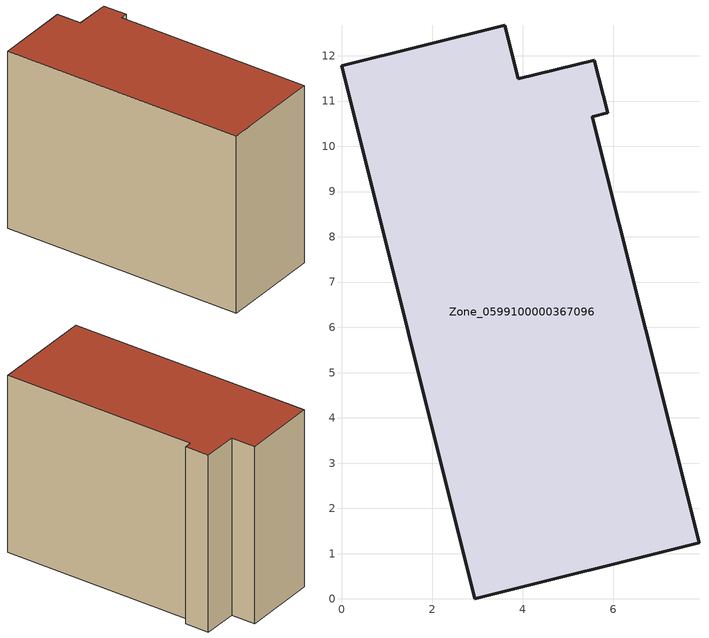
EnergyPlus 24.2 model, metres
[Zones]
Zone_0599100000367096
 floor ground (C_G): 3.91,11.5 5.59,11.9 5.88,10.74 5.54,10.66 7.9,1.24 2.94,0 0,11.78 3.61,12.68 z0
 wall outside (C_F): 2.94,0 7.9,1.24 5.54,10.66 5.88,10.74 5.59,11.9 3.91,11.5 3.61,12.68 0,11.78 2.94,0 z0:9
 roof outside (C_R): 5.59,11.9 3.91,11.5 3.61,12.68 0,11.78 2.94,0 7.9,1.24 5.54,10.66 5.88,10.74 z9
[BUILDING]
Pand.0599100000367096: North Axis=0; Terrain=City; Loads Convergence Tolerance Value=0.04; Temperature Convergence Tolerance Value=0.4; Solar Distribution=FullExterior; Maximum Number of Warmup Days=25; Minimum Number of Warmup Days=1
[Site:Location]
Rotterdam.The.Hague.AP_ZH_NLD Design_Conditions: Latitude=51.96; Longitude=4.45; Time Zone=1; Elevation=-4.5
[SITE:GROUNDTEMPERATURE:BUILDINGSURFACE]
18, 18, 18, 18, 18, 18, 18, 18, 18, 18, 18, 18
[MATERIAL] Thermal Absorptance=0.9; Solar Absorptance=0.7; Visible Absorptance=0.7
Name | Roughness | Thickness | Conductivity | Density | Specific Heat
G.TI.1992-2005 | MediumSmooth | 0.15 | 0.06 | 540 | 1210
F.TI.1992-2005 | Rough | 0.3 | 0.12 | 1920 | 840
R.TI.1992-2005 | MediumRough | 0.2 | 0.08 | 1500 | 1000
[CONSTRUCTION]
C_G: G.TI.1992-2005
C_F: F.TI.1992-2005
C_R: R.TI.1992-2005
[ZONE]
Zone_0599100000367096: Type=1; Multiplier=1; Ceiling Height=Autocalculate; Volume=Autocalculate; Floor Area=autocalculate; Part of Total Floor Area=Yes
[ZONEINFILTRATION:DESIGNFLOWRATE]
Infil_Zone_0599100000367096: Zone or ZoneList or Space or SpaceList=Zone_0599100000367096; Schedule=AlwaysOn; Design Flow Rate Calculation Method=Flow/Area; Flow Rate per Floor Area=0.0015; Constant Term Coefficient=1; Temperature Term Coefficient=0; Velocity Term Coefficient=0; Velocity Squared Term Coefficient=0
[HVACTEMPLATE:ZONE:IDEALLOADSAIRSYSTEM]
Zone_0599100000367096: Maximum Heating Supply Air Temperature=50; Minimum Cooling Supply Air Temperature=13; Maximum Heating Supply Air Humidity Ratio=0.0156; Minimum Cooling Supply Air Humidity Ratio=0.0077; Heating Limit=NoLimit; Cooling Limit=NoLimit; Dehumidification Control Type=ConstantSensibleHeatRatio; Cooling Sensible Heat Ratio=0.7; Dehumidification Setpoint=60; Humidification Control Type=None; Humidification Setpoint=30; Outdoor Air Method=None; Outdoor Air Flow Rate per Person=0.00944; Outdoor Air Flow Rate per Zone Floor Area=0; Outdoor Air Flow Rate per Zone=0; Demand Controlled Ventilation Type=None; Outdoor Air Economizer Type=NoEconomizer; Heat Recovery Type=None; Sensible Heat Recovery Effectiveness=0.7; Latent Heat Recovery Effectiveness=0.65
[ZONECONTROL:THERMOSTAT]
ThermostatControl_Zone_0599100000367096: Zone or ZoneList=Zone_0599100000367096; Control Type Schedule=DualSetpointControlType; Control 1=Thermostat_Zone_0599100000367096; Temperature Difference Between Cutout And Setpoint=0
[THERMOSTATSETPOINT:DUALSETPOINT]
Thermostat_Zone_0599100000367096: Heating Setpoint Temperature Schedule=HeatingSetpoint_Zone_0599100000367096; Cooling Setpoint Temperature Schedule=CoolingSetpoint_Zone_0599100000367096
[SCHEDULE:COMPACT]
HeatingSetpoint_Zone_0599100000367096: Through: 12/31, For: AllDays, Until: 24:00, 21
CoolingSetpoint_Zone_0599100000367096: Through: 12/31, For: AllDays, Until: 24:00, 24
DualSetpointControlType: Through: 12/31, For: AllDays, Until: 24:00, 4
AlwaysOn: Through: 12/31, For: AllDays, Until: 24:00, 1
